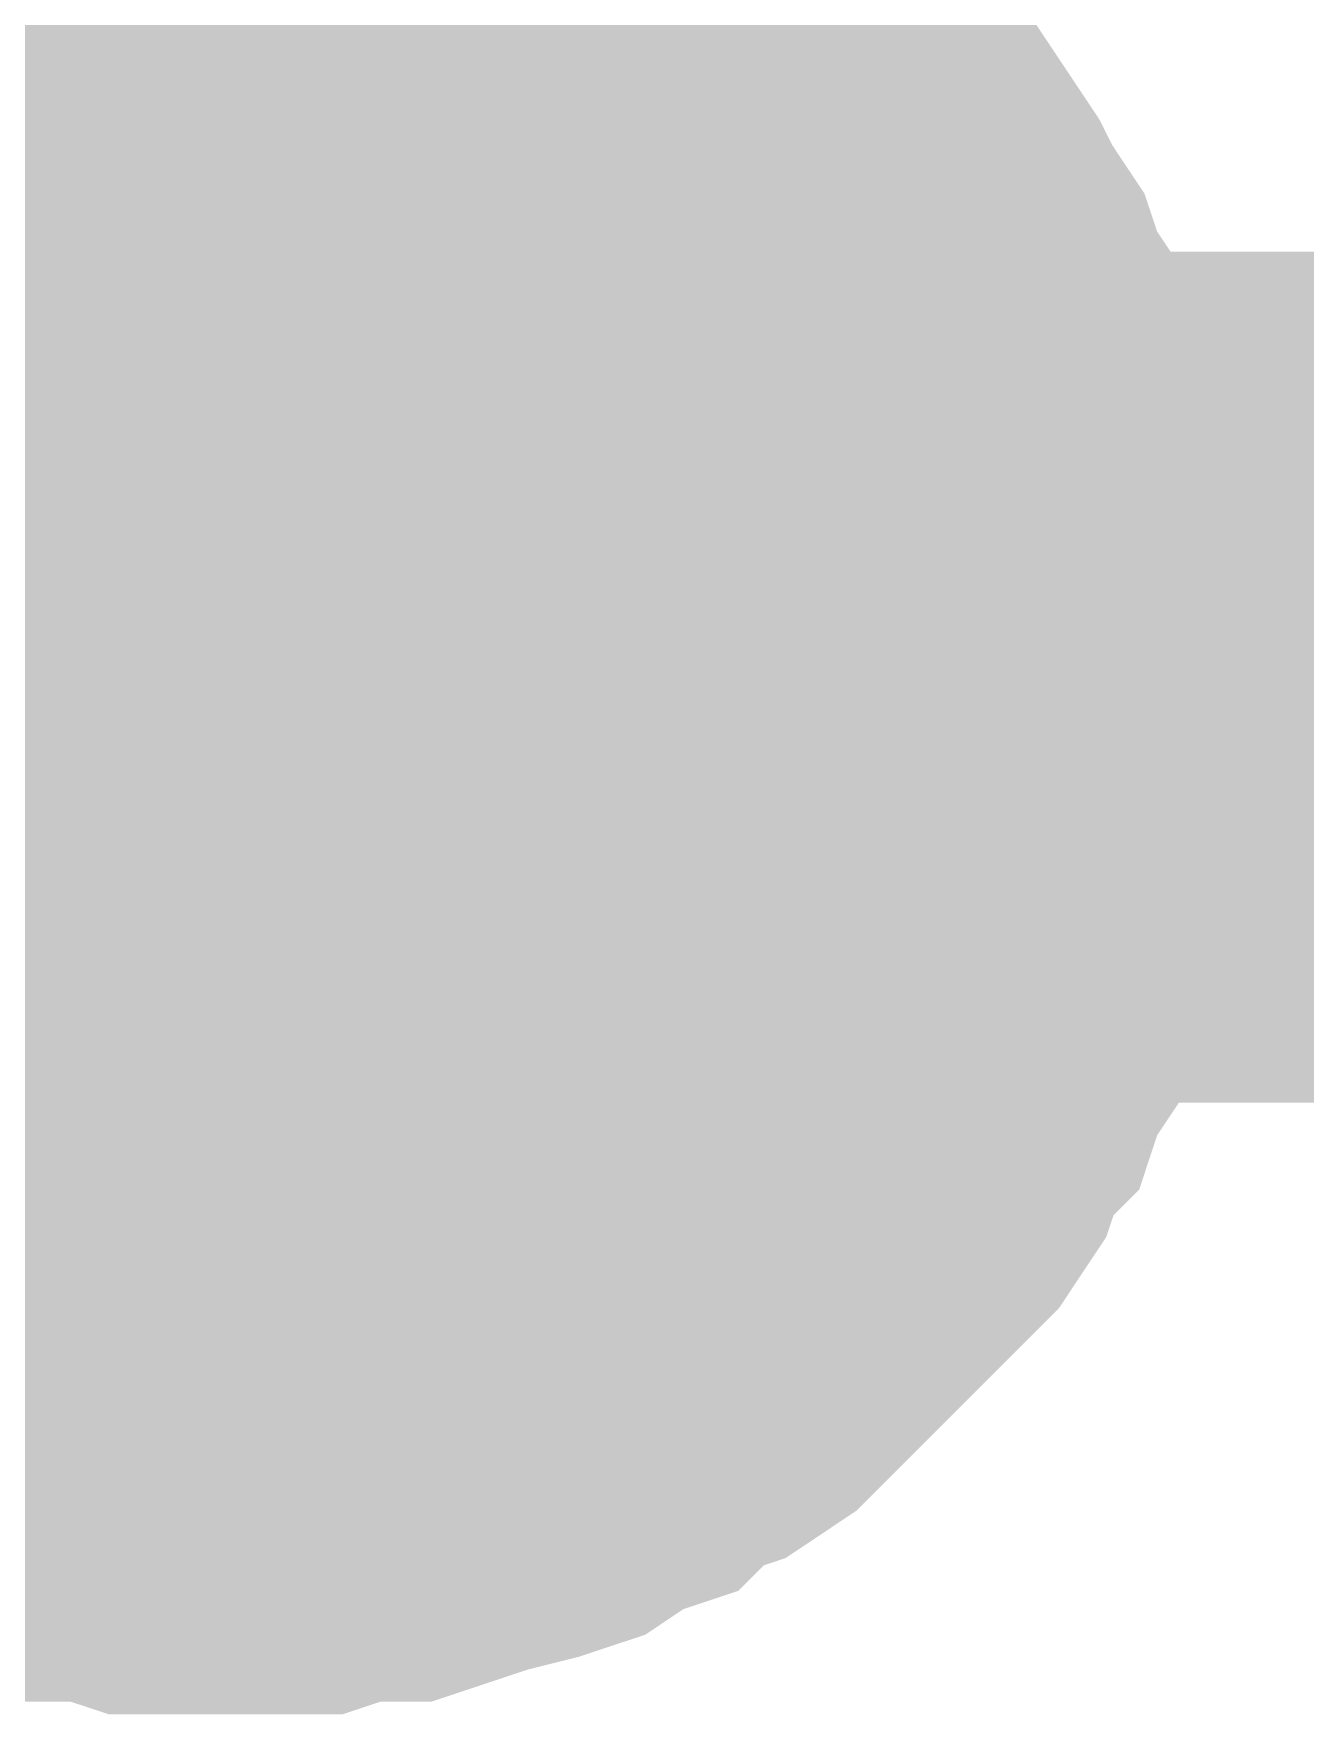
# Model space of a CAD drawing. Header units: inches. Extents: x 0 to 841, y 0 to 594.
# Drawn here: x 309.838 to 310.959, y 246.587 to 248.067 of the extents above; entities that cross this region are included whole.
import ezdxf

# ---------------------------------------------------------------- set-up
doc = ezdxf.new("R2010")
doc.units = ezdxf.units.IN
doc.layers.add('Sheet', color=255, linetype='Continuous')

msp = doc.modelspace()

# ---------------------------------------------------------------- linework, layer by layer
at = {"layer": 'Sheet'}
for points in [[(350.0049, 289.9927, 0.7493, 0.7493, 0), (322.5166, 289.9927, 0.7493, 0.7493, 0), (322.5166, 247.5, 0.7493, 0.7493, 0), (310.0076, 247.5, 0.7493, 0.7493, 0), (305.0107, 247.5, 0.7493, 0.7493, 0)], [(310.0076, 252.4972, 0.7493, 0.7493, 0), (310.0076, 247.5, 0.7493, 0.7493, 0)], [(309.6819, 248.1738, 0.2997, 0.2997, 0), (309.7156, 248.1962, 0.2997, 0.2997, 0), (309.7493, 248.2075, 0.2997, 0.2997, 0), (309.783, 248.2187, 0.2997, 0.2997, 0)], [(309.6819, 248.1738, 0.2997, 0.2997, 0), (309.7156, 248.1962, 0.2997, 0.2997, 0), (309.7493, 248.2075, 0.2997, 0.2997, 0), (309.783, 248.2187, 0.2997, 0.2997, 0)], [(310.2322, 248.2187, 0.2997, 0.2997, 0), (310.2771, 248.2075, 0.2997, 0.2997, 0), (310.3108, 248.1962, 0.2997, 0.2997, 0), (310.3445, 248.1738, 0.2997, 0.2997, 0), (310.3781, 248.1625, 0.2997, 0.2997, 0), (310.4006, 248.1401, 0.2997, 0.2997, 0), (310.4343, 248.1289, 0.2997, 0.2997, 0), (310.468, 248.1064, 0.2997, 0.2997, 0), (310.4904, 248.0839, 0.2997, 0.2997, 0), (310.5241, 248.0615, 0.2997, 0.2997, 0), (310.5466, 248.0278, 0.2997, 0.2997, 0), (310.569, 248.0053, 0.2997, 0.2997, 0), (310.6027, 247.9829, 0.2997, 0.2997, 0), (310.6252, 247.9492, 0.2997, 0.2997, 0), (310.6476, 247.9155, 0.2997, 0.2997, 0), (310.6589, 247.893, 0.2997, 0.2997, 0), (310.6813, 247.8593, 0.2997, 0.2997, 0), (310.6925, 247.8257, 0.2997, 0.2997, 0), (310.715, 247.792, 0.2997, 0.2997, 0), (310.7262, 247.7583, 0.2997, 0.2997, 0), (310.7375, 247.7246, 0.2997, 0.2997, 0), (310.7487, 247.6909, 0.2997, 0.2997, 0), (310.7599, 247.6572, 0.2997, 0.2997, 0), (310.7599, 247.6123, 0.2997, 0.2997, 0), (310.7711, 247.5786, 0.2997, 0.2997, 0), (310.7711, 247.5337, 0.2997, 0.2997, 0), (310.7711, 247.5, 0.2997, 0.2997, 0)], [(310.2322, 248.2187, 0.2997, 0.2997, 0), (310.2771, 248.2075, 0.2997, 0.2997, 0), (310.3108, 248.1962, 0.2997, 0.2997, 0), (310.3445, 248.1738, 0.2997, 0.2997, 0), (310.3781, 248.1625, 0.2997, 0.2997, 0), (310.4006, 248.1401, 0.2997, 0.2997, 0), (310.4343, 248.1289, 0.2997, 0.2997, 0), (310.468, 248.1064, 0.2997, 0.2997, 0), (310.4904, 248.0839, 0.2997, 0.2997, 0), (310.5241, 248.0615, 0.2997, 0.2997, 0), (310.5466, 248.0278, 0.2997, 0.2997, 0), (310.569, 248.0053, 0.2997, 0.2997, 0), (310.6027, 247.9829, 0.2997, 0.2997, 0), (310.6252, 247.9492, 0.2997, 0.2997, 0), (310.6476, 247.9155, 0.2997, 0.2997, 0), (310.6589, 247.893, 0.2997, 0.2997, 0), (310.6813, 247.8593, 0.2997, 0.2997, 0), (310.6925, 247.8257, 0.2997, 0.2997, 0), (310.715, 247.792, 0.2997, 0.2997, 0), (310.7262, 247.7583, 0.2997, 0.2997, 0), (310.7375, 247.7246, 0.2997, 0.2997, 0), (310.7487, 247.6909, 0.2997, 0.2997, 0), (310.7599, 247.6572, 0.2997, 0.2997, 0), (310.7599, 247.6123, 0.2997, 0.2997, 0), (310.7711, 247.5786, 0.2997, 0.2997, 0), (310.7711, 247.5337, 0.2997, 0.2997, 0), (310.7711, 247.5, 0.2997, 0.2997, 0)], [(310.4343, 248.1289, 0.0991, 0.0991, 0), (310.468, 248.1064, 0.0991, 0.0991, 0), (310.4904, 248.0839, 0.0991, 0.0991, 0), (310.5241, 248.0615, 0.0991, 0.0991, 0), (310.5466, 248.0278, 0.0991, 0.0991, 0), (310.569, 248.0053, 0.0991, 0.0991, 0), (310.6027, 247.9829, 0.0991, 0.0991, 0), (310.6252, 247.9492, 0.0991, 0.0991, 0), (310.6476, 247.9155, 0.0991, 0.0991, 0), (310.6589, 247.893, 0.0991, 0.0991, 0), (310.6813, 247.8593, 0.0991, 0.0991, 0), (310.6925, 247.8257, 0.0991, 0.0991, 0), (310.715, 247.792, 0.0991, 0.0991, 0), (310.7262, 247.7583, 0.0991, 0.0991, 0), (310.7375, 247.7246, 0.0991, 0.0991, 0), (310.7487, 247.6909, 0.0991, 0.0991, 0), (310.7599, 247.6572, 0.0991, 0.0991, 0), (310.7599, 247.6123, 0.0991, 0.0991, 0), (310.7711, 247.5786, 0.0991, 0.0991, 0), (310.7711, 247.5337, 0.0991, 0.0991, 0), (310.7711, 247.5, 0.0991, 0.0991, 0)], [(310.4343, 248.1289, 0.0991, 0.0991, 0), (310.468, 248.1064, 0.0991, 0.0991, 0), (310.4904, 248.0839, 0.0991, 0.0991, 0), (310.5241, 248.0615, 0.0991, 0.0991, 0), (310.5466, 248.0278, 0.0991, 0.0991, 0), (310.569, 248.0053, 0.0991, 0.0991, 0), (310.6027, 247.9829, 0.0991, 0.0991, 0), (310.6252, 247.9492, 0.0991, 0.0991, 0), (310.6476, 247.9155, 0.0991, 0.0991, 0), (310.6589, 247.893, 0.0991, 0.0991, 0), (310.6813, 247.8593, 0.0991, 0.0991, 0), (310.6925, 247.8257, 0.0991, 0.0991, 0), (310.715, 247.792, 0.0991, 0.0991, 0), (310.7262, 247.7583, 0.0991, 0.0991, 0), (310.7375, 247.7246, 0.0991, 0.0991, 0), (310.7487, 247.6909, 0.0991, 0.0991, 0), (310.7599, 247.6572, 0.0991, 0.0991, 0), (310.7599, 247.6123, 0.0991, 0.0991, 0), (310.7711, 247.5786, 0.0991, 0.0991, 0), (310.7711, 247.5337, 0.0991, 0.0991, 0), (310.7711, 247.5, 0.0991, 0.0991, 0)], [(309.6819, 247.893, 0.2997, 0.2997, 0), (309.7044, 247.9043, 0.2997, 0.2997, 0), (309.7269, 247.9155, 0.2997, 0.2997, 0), (309.7493, 247.938, 0.2997, 0.2997, 0), (309.7605, 247.9492, 0.2997, 0.2997, 0), (309.783, 247.9604, 0.2997, 0.2997, 0), (309.8055, 247.9604, 0.2997, 0.2997, 0), (309.8279, 247.9716, 0.2997, 0.2997, 0), (309.8616, 247.9829, 0.2997, 0.2997, 0), (309.8841, 247.9941, 0.2997, 0.2997, 0), (309.9065, 247.9941, 0.2997, 0.2997, 0), (309.929, 247.9941, 0.2997, 0.2997, 0), (309.9514, 248.0053, 0.2997, 0.2997, 0), (309.9851, 248.0053, 0.2997, 0.2997, 0), (310.0076, 248.0053, 0.2997, 0.2997, 0)], [(309.6819, 247.893, 0.2997, 0.2997, 0), (309.7044, 247.9043, 0.2997, 0.2997, 0), (309.7269, 247.9155, 0.2997, 0.2997, 0), (309.7493, 247.938, 0.2997, 0.2997, 0), (309.7605, 247.9492, 0.2997, 0.2997, 0), (309.783, 247.9604, 0.2997, 0.2997, 0), (309.8055, 247.9604, 0.2997, 0.2997, 0), (309.8279, 247.9716, 0.2997, 0.2997, 0), (309.8616, 247.9829, 0.2997, 0.2997, 0), (309.8841, 247.9941, 0.2997, 0.2997, 0), (309.9065, 247.9941, 0.2997, 0.2997, 0), (309.929, 247.9941, 0.2997, 0.2997, 0), (309.9514, 248.0053, 0.2997, 0.2997, 0), (309.9851, 248.0053, 0.2997, 0.2997, 0), (310.0076, 248.0053, 0.2997, 0.2997, 0)], [(310.0076, 248.0053, 0.2997, 0.2997, 0), (310.0076, 248.0053, 0.2997, 0.2997, 0)], [(310.0076, 248.0053, 0.2997, 0.2997, 0), (310.03, 248.0053, 0.2997, 0.2997, 0), (310.0637, 248.0053, 0.2997, 0.2997, 0), (310.0862, 247.9941, 0.2997, 0.2997, 0), (310.1086, 247.9941, 0.2997, 0.2997, 0), (310.1311, 247.9941, 0.2997, 0.2997, 0), (310.1648, 247.9829, 0.2997, 0.2997, 0), (310.1872, 247.9716, 0.2997, 0.2997, 0), (310.2097, 247.9604, 0.2997, 0.2997, 0), (310.2322, 247.9604, 0.2997, 0.2997, 0), (310.2546, 247.9492, 0.2997, 0.2997, 0), (310.2771, 247.938, 0.2997, 0.2997, 0), (310.2995, 247.9155, 0.2997, 0.2997, 0), (310.3108, 247.9043, 0.2997, 0.2997, 0), (310.3332, 247.893, 0.2997, 0.2997, 0), (310.3557, 247.8706, 0.2997, 0.2997, 0), (310.3669, 247.8593, 0.2997, 0.2997, 0), (310.3894, 247.8369, 0.2997, 0.2997, 0), (310.4006, 247.8257, 0.2997, 0.2997, 0), (310.4231, 247.8032, 0.2997, 0.2997, 0), (310.4343, 247.7807, 0.2997, 0.2997, 0), (310.4455, 247.7583, 0.2997, 0.2997, 0), (310.4567, 247.7471, 0.2997, 0.2997, 0), (310.468, 247.7246, 0.2997, 0.2997, 0), (310.4792, 247.7021, 0.2997, 0.2997, 0), (310.4904, 247.6797, 0.2997, 0.2997, 0), (310.5017, 247.646, 0.2997, 0.2997, 0), (310.5129, 247.6235, 0.2997, 0.2997, 0), (310.5129, 247.6011, 0.2997, 0.2997, 0), (310.5129, 247.5786, 0.2997, 0.2997, 0), (310.5241, 247.5561, 0.2997, 0.2997, 0), (310.5241, 247.5225, 0.2997, 0.2997, 0), (310.5241, 247.5, 0.2997, 0.2997, 0)], [(310.0076, 248.0053, 0.2997, 0.2997, 0), (310.0076, 248.0053, 0.2997, 0.2997, 0)], [(310.0076, 248.0053, 0.2997, 0.2997, 0), (310.03, 248.0053, 0.2997, 0.2997, 0), (310.0637, 248.0053, 0.2997, 0.2997, 0), (310.0862, 247.9941, 0.2997, 0.2997, 0), (310.1086, 247.9941, 0.2997, 0.2997, 0), (310.1311, 247.9941, 0.2997, 0.2997, 0), (310.1648, 247.9829, 0.2997, 0.2997, 0), (310.1872, 247.9716, 0.2997, 0.2997, 0), (310.2097, 247.9604, 0.2997, 0.2997, 0), (310.2322, 247.9604, 0.2997, 0.2997, 0), (310.2546, 247.9492, 0.2997, 0.2997, 0), (310.2771, 247.938, 0.2997, 0.2997, 0), (310.2995, 247.9155, 0.2997, 0.2997, 0), (310.3108, 247.9043, 0.2997, 0.2997, 0), (310.3332, 247.893, 0.2997, 0.2997, 0), (310.3557, 247.8706, 0.2997, 0.2997, 0), (310.3669, 247.8593, 0.2997, 0.2997, 0), (310.3894, 247.8369, 0.2997, 0.2997, 0), (310.4006, 247.8257, 0.2997, 0.2997, 0), (310.4231, 247.8032, 0.2997, 0.2997, 0), (310.4343, 247.7807, 0.2997, 0.2997, 0), (310.4455, 247.7583, 0.2997, 0.2997, 0), (310.4567, 247.7471, 0.2997, 0.2997, 0), (310.468, 247.7246, 0.2997, 0.2997, 0), (310.4792, 247.7021, 0.2997, 0.2997, 0), (310.4904, 247.6797, 0.2997, 0.2997, 0), (310.5017, 247.646, 0.2997, 0.2997, 0), (310.5129, 247.6235, 0.2997, 0.2997, 0), (310.5129, 247.6011, 0.2997, 0.2997, 0), (310.5129, 247.5786, 0.2997, 0.2997, 0), (310.5241, 247.5561, 0.2997, 0.2997, 0), (310.5241, 247.5225, 0.2997, 0.2997, 0), (310.5241, 247.5, 0.2997, 0.2997, 0)], [(309.783, 247.9604, 0.0991, 0.0991, 0), (309.8055, 247.9604, 0.0991, 0.0991, 0), (309.8279, 247.9716, 0.0991, 0.0991, 0), (309.8616, 247.9829, 0.0991, 0.0991, 0), (309.8841, 247.9941, 0.0991, 0.0991, 0), (309.9065, 247.9941, 0.0991, 0.0991, 0), (309.929, 247.9941, 0.0991, 0.0991, 0), (309.9514, 248.0053, 0.0991, 0.0991, 0), (309.9851, 248.0053, 0.0991, 0.0991, 0), (310.0076, 248.0053, 0.0991, 0.0991, 0)], [(309.783, 247.9604, 0.0991, 0.0991, 0), (309.8055, 247.9604, 0.0991, 0.0991, 0), (309.8279, 247.9716, 0.0991, 0.0991, 0), (309.8616, 247.9829, 0.0991, 0.0991, 0), (309.8841, 247.9941, 0.0991, 0.0991, 0), (309.9065, 247.9941, 0.0991, 0.0991, 0), (309.929, 247.9941, 0.0991, 0.0991, 0), (309.9514, 248.0053, 0.0991, 0.0991, 0), (309.9851, 248.0053, 0.0991, 0.0991, 0), (310.0076, 248.0053, 0.0991, 0.0991, 0)], [(310.0076, 248.0053, 0.0991, 0.0991, 0), (310.0076, 248.0053, 0.0991, 0.0991, 0)], [(310.0076, 248.0053, 0.0991, 0.0991, 0), (310.03, 248.0053, 0.0991, 0.0991, 0), (310.0637, 248.0053, 0.0991, 0.0991, 0), (310.0862, 247.9941, 0.0991, 0.0991, 0), (310.1086, 247.9941, 0.0991, 0.0991, 0), (310.1311, 247.9941, 0.0991, 0.0991, 0), (310.1648, 247.9829, 0.0991, 0.0991, 0), (310.1872, 247.9716, 0.0991, 0.0991, 0), (310.2097, 247.9604, 0.0991, 0.0991, 0), (310.2322, 247.9604, 0.0991, 0.0991, 0), (310.2546, 247.9492, 0.0991, 0.0991, 0), (310.2771, 247.938, 0.0991, 0.0991, 0), (310.2995, 247.9155, 0.0991, 0.0991, 0), (310.3108, 247.9043, 0.0991, 0.0991, 0), (310.3332, 247.893, 0.0991, 0.0991, 0), (310.3557, 247.8706, 0.0991, 0.0991, 0), (310.3669, 247.8593, 0.0991, 0.0991, 0), (310.3894, 247.8369, 0.0991, 0.0991, 0), (310.4006, 247.8257, 0.0991, 0.0991, 0), (310.4231, 247.8032, 0.0991, 0.0991, 0), (310.4343, 247.7807, 0.0991, 0.0991, 0), (310.4455, 247.7583, 0.0991, 0.0991, 0), (310.4567, 247.7471, 0.0991, 0.0991, 0), (310.468, 247.7246, 0.0991, 0.0991, 0), (310.4792, 247.7021, 0.0991, 0.0991, 0), (310.4904, 247.6797, 0.0991, 0.0991, 0), (310.5017, 247.646, 0.0991, 0.0991, 0), (310.5129, 247.6235, 0.0991, 0.0991, 0), (310.5129, 247.6011, 0.0991, 0.0991, 0), (310.5129, 247.5786, 0.0991, 0.0991, 0), (310.5241, 247.5561, 0.0991, 0.0991, 0), (310.5241, 247.5225, 0.0991, 0.0991, 0), (310.5241, 247.5, 0.0991, 0.0991, 0)], [(310.0076, 248.0053, 0.0991, 0.0991, 0), (310.0076, 248.0053, 0.0991, 0.0991, 0)], [(310.0076, 248.0053, 0.0991, 0.0991, 0), (310.03, 248.0053, 0.0991, 0.0991, 0), (310.0637, 248.0053, 0.0991, 0.0991, 0), (310.0862, 247.9941, 0.0991, 0.0991, 0), (310.1086, 247.9941, 0.0991, 0.0991, 0), (310.1311, 247.9941, 0.0991, 0.0991, 0), (310.1648, 247.9829, 0.0991, 0.0991, 0), (310.1872, 247.9716, 0.0991, 0.0991, 0), (310.2097, 247.9604, 0.0991, 0.0991, 0), (310.2322, 247.9604, 0.0991, 0.0991, 0), (310.2546, 247.9492, 0.0991, 0.0991, 0), (310.2771, 247.938, 0.0991, 0.0991, 0), (310.2995, 247.9155, 0.0991, 0.0991, 0), (310.3108, 247.9043, 0.0991, 0.0991, 0), (310.3332, 247.893, 0.0991, 0.0991, 0), (310.3557, 247.8706, 0.0991, 0.0991, 0), (310.3669, 247.8593, 0.0991, 0.0991, 0), (310.3894, 247.8369, 0.0991, 0.0991, 0), (310.4006, 247.8257, 0.0991, 0.0991, 0), (310.4231, 247.8032, 0.0991, 0.0991, 0), (310.4343, 247.7807, 0.0991, 0.0991, 0), (310.4455, 247.7583, 0.0991, 0.0991, 0), (310.4567, 247.7471, 0.0991, 0.0991, 0), (310.468, 247.7246, 0.0991, 0.0991, 0), (310.4792, 247.7021, 0.0991, 0.0991, 0), (310.4904, 247.6797, 0.0991, 0.0991, 0), (310.5017, 247.646, 0.0991, 0.0991, 0), (310.5129, 247.6235, 0.0991, 0.0991, 0), (310.5129, 247.6011, 0.0991, 0.0991, 0), (310.5129, 247.5786, 0.0991, 0.0991, 0), (310.5241, 247.5561, 0.0991, 0.0991, 0), (310.5241, 247.5225, 0.0991, 0.0991, 0), (310.5241, 247.5, 0.0991, 0.0991, 0)], [(310.7711, 247.5, 0.2997, 0.2997, 0), (310.7711, 247.4551, 0.2997, 0.2997, 0), (310.7711, 247.4214, 0.2997, 0.2997, 0), (310.7599, 247.3877, 0.2997, 0.2997, 0), (310.7599, 247.3428, 0.2997, 0.2997, 0), (310.7487, 247.3091, 0.2997, 0.2997, 0), (310.7375, 247.2754, 0.2997, 0.2997, 0), (310.7262, 247.2305, 0.2997, 0.2997, 0), (310.715, 247.1968, 0.2997, 0.2997, 0), (310.6925, 247.1631, 0.2997, 0.2997, 0), (310.6813, 247.1294, 0.2997, 0.2997, 0), (310.6589, 247.107, 0.2997, 0.2997, 0), (310.6476, 247.0733, 0.2997, 0.2997, 0), (310.6252, 247.0396, 0.2997, 0.2997, 0), (310.6027, 247.0171, 0.2997, 0.2997, 0), (310.569, 246.9834, 0.2997, 0.2997, 0), (310.5466, 246.961, 0.2997, 0.2997, 0), (310.5241, 246.9385, 0.2997, 0.2997, 0), (310.4904, 246.9048, 0.2997, 0.2997, 0), (310.468, 246.8824, 0.2997, 0.2997, 0), (310.4343, 246.8599, 0.2997, 0.2997, 0), (310.4006, 246.8487, 0.2997, 0.2997, 0), (310.3781, 246.8262, 0.2997, 0.2997, 0), (310.3445, 246.815, 0.2997, 0.2997, 0), (310.3108, 246.7925, 0.2997, 0.2997, 0), (310.2771, 246.7813, 0.2997, 0.2997, 0), (310.2322, 246.7701, 0.2997, 0.2997, 0), (310.1985, 246.7588, 0.2997, 0.2997, 0), (310.1648, 246.7476, 0.2997, 0.2997, 0), (310.1199, 246.7476, 0.2997, 0.2997, 0), (310.0862, 246.7364, 0.2997, 0.2997, 0), (310.0525, 246.7364, 0.2997, 0.2997, 0), (310.0076, 246.7364, 0.2997, 0.2997, 0)], [(310.7711, 247.5, 0.2997, 0.2997, 0), (310.7711, 247.4551, 0.2997, 0.2997, 0), (310.7711, 247.4214, 0.2997, 0.2997, 0), (310.7599, 247.3877, 0.2997, 0.2997, 0), (310.7599, 247.3428, 0.2997, 0.2997, 0), (310.7487, 247.3091, 0.2997, 0.2997, 0), (310.7375, 247.2754, 0.2997, 0.2997, 0), (310.7262, 247.2305, 0.2997, 0.2997, 0), (310.715, 247.1968, 0.2997, 0.2997, 0), (310.6925, 247.1631, 0.2997, 0.2997, 0), (310.6813, 247.1294, 0.2997, 0.2997, 0), (310.6589, 247.107, 0.2997, 0.2997, 0), (310.6476, 247.0733, 0.2997, 0.2997, 0), (310.6252, 247.0396, 0.2997, 0.2997, 0), (310.6027, 247.0171, 0.2997, 0.2997, 0), (310.569, 246.9834, 0.2997, 0.2997, 0), (310.5466, 246.961, 0.2997, 0.2997, 0), (310.5241, 246.9385, 0.2997, 0.2997, 0), (310.4904, 246.9048, 0.2997, 0.2997, 0), (310.468, 246.8824, 0.2997, 0.2997, 0), (310.4343, 246.8599, 0.2997, 0.2997, 0), (310.4006, 246.8487, 0.2997, 0.2997, 0), (310.3781, 246.8262, 0.2997, 0.2997, 0), (310.3445, 246.815, 0.2997, 0.2997, 0), (310.3108, 246.7925, 0.2997, 0.2997, 0), (310.2771, 246.7813, 0.2997, 0.2997, 0), (310.2322, 246.7701, 0.2997, 0.2997, 0), (310.1985, 246.7588, 0.2997, 0.2997, 0), (310.1648, 246.7476, 0.2997, 0.2997, 0), (310.1199, 246.7476, 0.2997, 0.2997, 0), (310.0862, 246.7364, 0.2997, 0.2997, 0), (310.0525, 246.7364, 0.2997, 0.2997, 0), (310.0076, 246.7364, 0.2997, 0.2997, 0)], [(310.5241, 247.5, 0.2997, 0.2997, 0), (310.5241, 247.4775, 0.2997, 0.2997, 0), (310.5241, 247.4439, 0.2997, 0.2997, 0), (310.5129, 247.4214, 0.2997, 0.2997, 0), (310.5129, 247.3989, 0.2997, 0.2997, 0), (310.5129, 247.3765, 0.2997, 0.2997, 0), (310.5017, 247.3428, 0.2997, 0.2997, 0), (310.4904, 247.3203, 0.2997, 0.2997, 0), (310.4792, 247.2979, 0.2997, 0.2997, 0), (310.468, 247.2754, 0.2997, 0.2997, 0), (310.4567, 247.2529, 0.2997, 0.2997, 0), (310.4455, 247.2305, 0.2997, 0.2997, 0), (310.4343, 247.208, 0.2997, 0.2997, 0), (310.4231, 247.1968, 0.2997, 0.2997, 0), (310.4006, 247.1743, 0.2997, 0.2997, 0), (310.3894, 247.1519, 0.2997, 0.2997, 0), (310.3669, 247.1407, 0.2997, 0.2997, 0), (310.3557, 247.1182, 0.2997, 0.2997, 0), (310.3332, 247.107, 0.2997, 0.2997, 0), (310.3108, 247.0845, 0.2997, 0.2997, 0), (310.2995, 247.0733, 0.2997, 0.2997, 0), (310.2771, 247.062, 0.2997, 0.2997, 0), (310.2546, 247.0508, 0.2997, 0.2997, 0), (310.2322, 247.0396, 0.2997, 0.2997, 0), (310.2097, 247.0284, 0.2997, 0.2997, 0), (310.1872, 247.0171, 0.2997, 0.2997, 0), (310.1648, 247.0059, 0.2997, 0.2997, 0), (310.1311, 246.9947, 0.2997, 0.2997, 0), (310.1086, 246.9947, 0.2997, 0.2997, 0), (310.0862, 246.9947, 0.2997, 0.2997, 0), (310.0637, 246.9834, 0.2997, 0.2997, 0), (310.03, 246.9834, 0.2997, 0.2997, 0), (310.0076, 246.9834, 0.2997, 0.2997, 0)], [(310.5241, 247.5, 0.2997, 0.2997, 0), (310.5241, 247.4775, 0.2997, 0.2997, 0), (310.5241, 247.4439, 0.2997, 0.2997, 0), (310.5129, 247.4214, 0.2997, 0.2997, 0), (310.5129, 247.3989, 0.2997, 0.2997, 0), (310.5129, 247.3765, 0.2997, 0.2997, 0), (310.5017, 247.3428, 0.2997, 0.2997, 0), (310.4904, 247.3203, 0.2997, 0.2997, 0), (310.4792, 247.2979, 0.2997, 0.2997, 0), (310.468, 247.2754, 0.2997, 0.2997, 0), (310.4567, 247.2529, 0.2997, 0.2997, 0), (310.4455, 247.2305, 0.2997, 0.2997, 0), (310.4343, 247.208, 0.2997, 0.2997, 0), (310.4231, 247.1968, 0.2997, 0.2997, 0), (310.4006, 247.1743, 0.2997, 0.2997, 0), (310.3894, 247.1519, 0.2997, 0.2997, 0), (310.3669, 247.1407, 0.2997, 0.2997, 0), (310.3557, 247.1182, 0.2997, 0.2997, 0), (310.3332, 247.107, 0.2997, 0.2997, 0), (310.3108, 247.0845, 0.2997, 0.2997, 0), (310.2995, 247.0733, 0.2997, 0.2997, 0), (310.2771, 247.062, 0.2997, 0.2997, 0), (310.2546, 247.0508, 0.2997, 0.2997, 0), (310.2322, 247.0396, 0.2997, 0.2997, 0), (310.2097, 247.0284, 0.2997, 0.2997, 0), (310.1872, 247.0171, 0.2997, 0.2997, 0), (310.1648, 247.0059, 0.2997, 0.2997, 0), (310.1311, 246.9947, 0.2997, 0.2997, 0), (310.1086, 246.9947, 0.2997, 0.2997, 0), (310.0862, 246.9947, 0.2997, 0.2997, 0), (310.0637, 246.9834, 0.2997, 0.2997, 0), (310.03, 246.9834, 0.2997, 0.2997, 0), (310.0076, 246.9834, 0.2997, 0.2997, 0)], [(310.5241, 247.5, 0.2997, 0.2997, 0), (310.5241, 247.5, 0.2997, 0.2997, 0), (310.5241, 247.5, 0.2997, 0.2997, 0), (310.5241, 247.5, 0.2997, 0.2997, 0), (310.5241, 247.5, 0.2997, 0.2997, 0), (310.5241, 247.5, 0.2997, 0.2997, 0), (310.5241, 247.5, 0.2997, 0.2997, 0), (310.5241, 247.5, 0.2997, 0.2997, 0), (310.5241, 247.5, 0.2997, 0.2997, 0), (310.5241, 247.5, 0.2997, 0.2997, 0), (310.5241, 247.5, 0.2997, 0.2997, 0), (310.5241, 247.5, 0.2997, 0.2997, 0), (310.5241, 247.5, 0.2997, 0.2997, 0), (310.5241, 247.5, 0.2997, 0.2997, 0), (310.5241, 247.5, 0.2997, 0.2997, 0), (310.5241, 247.5, 0.2997, 0.2997, 0), (310.5241, 247.5, 0.2997, 0.2997, 0), (310.5241, 247.5, 0.2997, 0.2997, 0), (310.5241, 247.5, 0.2997, 0.2997, 0), (310.5241, 247.5, 0.2997, 0.2997, 0), (310.5241, 247.5, 0.2997, 0.2997, 0), (310.5241, 247.5, 0.2997, 0.2997, 0), (310.5241, 247.5, 0.2997, 0.2997, 0), (310.5241, 247.5, 0.2997, 0.2997, 0), (310.5241, 247.5, 0.2997, 0.2997, 0), (310.5241, 247.5, 0.2997, 0.2997, 0), (310.5241, 247.5, 0.2997, 0.2997, 0), (310.5241, 247.5, 0.2997, 0.2997, 0), (310.5241, 247.5, 0.2997, 0.2997, 0), (310.5241, 247.5, 0.2997, 0.2997, 0), (310.5241, 247.5, 0.2997, 0.2997, 0), (310.5241, 247.5, 0.2997, 0.2997, 0), (310.5241, 247.5, 0.2997, 0.2997, 0)], [(310.5241, 247.5, 0.2997, 0.2997, 0), (310.5241, 247.5, 0.2997, 0.2997, 0)], [(310.5241, 247.5, 0.2997, 0.2997, 0), (310.5241, 247.5, 0.2997, 0.2997, 0), (310.5241, 247.5, 0.2997, 0.2997, 0), (310.5241, 247.5, 0.2997, 0.2997, 0), (310.5241, 247.5, 0.2997, 0.2997, 0), (310.5241, 247.5, 0.2997, 0.2997, 0), (310.5241, 247.5, 0.2997, 0.2997, 0), (310.5241, 247.5, 0.2997, 0.2997, 0), (310.5241, 247.5, 0.2997, 0.2997, 0), (310.5241, 247.5, 0.2997, 0.2997, 0), (310.5241, 247.5, 0.2997, 0.2997, 0), (310.5241, 247.5, 0.2997, 0.2997, 0), (310.5241, 247.5, 0.2997, 0.2997, 0), (310.5241, 247.5, 0.2997, 0.2997, 0), (310.5241, 247.5, 0.2997, 0.2997, 0), (310.5241, 247.5, 0.2997, 0.2997, 0), (310.5241, 247.5, 0.2997, 0.2997, 0), (310.5241, 247.5, 0.2997, 0.2997, 0), (310.5241, 247.5, 0.2997, 0.2997, 0), (310.5241, 247.5, 0.2997, 0.2997, 0), (310.5241, 247.5, 0.2997, 0.2997, 0), (310.5241, 247.5, 0.2997, 0.2997, 0), (310.5241, 247.5, 0.2997, 0.2997, 0), (310.5241, 247.5, 0.2997, 0.2997, 0), (310.5241, 247.5, 0.2997, 0.2997, 0), (310.5241, 247.5, 0.2997, 0.2997, 0), (310.5241, 247.5, 0.2997, 0.2997, 0), (310.5241, 247.5, 0.2997, 0.2997, 0), (310.5241, 247.5, 0.2997, 0.2997, 0), (310.5241, 247.5, 0.2997, 0.2997, 0), (310.5241, 247.5, 0.2997, 0.2997, 0), (310.5241, 247.5, 0.2997, 0.2997, 0), (310.5241, 247.5, 0.2997, 0.2997, 0)], [(310.5241, 247.5, 0.2997, 0.2997, 0), (310.5241, 247.5, 0.2997, 0.2997, 0)], [(310.7711, 247.5, 0.2997, 0.2997, 0), (310.7711, 247.5, 0.2997, 0.2997, 0), (310.7711, 247.5, 0.2997, 0.2997, 0), (310.7711, 247.5, 0.2997, 0.2997, 0), (310.7711, 247.5, 0.2997, 0.2997, 0), (310.7711, 247.5, 0.2997, 0.2997, 0), (310.7711, 247.5, 0.2997, 0.2997, 0), (310.7711, 247.5, 0.2997, 0.2997, 0), (310.7711, 247.5, 0.2997, 0.2997, 0), (310.7711, 247.5, 0.2997, 0.2997, 0), (310.7711, 247.5, 0.2997, 0.2997, 0), (310.7711, 247.5, 0.2997, 0.2997, 0), (310.7711, 247.5, 0.2997, 0.2997, 0), (310.7711, 247.5, 0.2997, 0.2997, 0), (310.7711, 247.5, 0.2997, 0.2997, 0), (310.7711, 247.5, 0.2997, 0.2997, 0), (310.7711, 247.5, 0.2997, 0.2997, 0), (310.7711, 247.5, 0.2997, 0.2997, 0), (310.7711, 247.5, 0.2997, 0.2997, 0), (310.7711, 247.5, 0.2997, 0.2997, 0), (310.7711, 247.5, 0.2997, 0.2997, 0), (310.7711, 247.5, 0.2997, 0.2997, 0), (310.7711, 247.5, 0.2997, 0.2997, 0), (310.7711, 247.5, 0.2997, 0.2997, 0), (310.7711, 247.5, 0.2997, 0.2997, 0), (310.7711, 247.5, 0.2997, 0.2997, 0), (310.7711, 247.5, 0.2997, 0.2997, 0), (310.7711, 247.5, 0.2997, 0.2997, 0), (310.7711, 247.5, 0.2997, 0.2997, 0), (310.7711, 247.5, 0.2997, 0.2997, 0), (310.7711, 247.5, 0.2997, 0.2997, 0), (310.7711, 247.5, 0.2997, 0.2997, 0), (310.7711, 247.5, 0.2997, 0.2997, 0)], [(310.7711, 247.5, 0.2997, 0.2997, 0), (310.7711, 247.5, 0.2997, 0.2997, 0)], [(310.7711, 247.5, 0.2997, 0.2997, 0), (310.7711, 247.5, 0.2997, 0.2997, 0), (310.7711, 247.5, 0.2997, 0.2997, 0), (310.7711, 247.5, 0.2997, 0.2997, 0), (310.7711, 247.5, 0.2997, 0.2997, 0), (310.7711, 247.5, 0.2997, 0.2997, 0), (310.7711, 247.5, 0.2997, 0.2997, 0), (310.7711, 247.5, 0.2997, 0.2997, 0), (310.7711, 247.5, 0.2997, 0.2997, 0), (310.7711, 247.5, 0.2997, 0.2997, 0), (310.7711, 247.5, 0.2997, 0.2997, 0), (310.7711, 247.5, 0.2997, 0.2997, 0), (310.7711, 247.5, 0.2997, 0.2997, 0), (310.7711, 247.5, 0.2997, 0.2997, 0), (310.7711, 247.5, 0.2997, 0.2997, 0), (310.7711, 247.5, 0.2997, 0.2997, 0), (310.7711, 247.5, 0.2997, 0.2997, 0), (310.7711, 247.5, 0.2997, 0.2997, 0), (310.7711, 247.5, 0.2997, 0.2997, 0), (310.7711, 247.5, 0.2997, 0.2997, 0), (310.7711, 247.5, 0.2997, 0.2997, 0), (310.7711, 247.5, 0.2997, 0.2997, 0), (310.7711, 247.5, 0.2997, 0.2997, 0), (310.7711, 247.5, 0.2997, 0.2997, 0), (310.7711, 247.5, 0.2997, 0.2997, 0), (310.7711, 247.5, 0.2997, 0.2997, 0), (310.7711, 247.5, 0.2997, 0.2997, 0), (310.7711, 247.5, 0.2997, 0.2997, 0), (310.7711, 247.5, 0.2997, 0.2997, 0), (310.7711, 247.5, 0.2997, 0.2997, 0), (310.7711, 247.5, 0.2997, 0.2997, 0), (310.7711, 247.5, 0.2997, 0.2997, 0), (310.7711, 247.5, 0.2997, 0.2997, 0)], [(310.7711, 247.5, 0.2997, 0.2997, 0), (310.7711, 247.5, 0.2997, 0.2997, 0)], [(310.7711, 247.5, 0.0991, 0.0991, 0), (310.7711, 247.4551, 0.0991, 0.0991, 0), (310.7711, 247.4214, 0.0991, 0.0991, 0), (310.7599, 247.3877, 0.0991, 0.0991, 0), (310.7599, 247.3428, 0.0991, 0.0991, 0), (310.7487, 247.3091, 0.0991, 0.0991, 0), (310.7375, 247.2754, 0.0991, 0.0991, 0), (310.7262, 247.2305, 0.0991, 0.0991, 0), (310.715, 247.1968, 0.0991, 0.0991, 0), (310.6925, 247.1631, 0.0991, 0.0991, 0), (310.6813, 247.1294, 0.0991, 0.0991, 0), (310.6589, 247.107, 0.0991, 0.0991, 0), (310.6476, 247.0733, 0.0991, 0.0991, 0), (310.6252, 247.0396, 0.0991, 0.0991, 0), (310.6027, 247.0171, 0.0991, 0.0991, 0), (310.569, 246.9834, 0.0991, 0.0991, 0), (310.5466, 246.961, 0.0991, 0.0991, 0), (310.5241, 246.9385, 0.0991, 0.0991, 0), (310.4904, 246.9048, 0.0991, 0.0991, 0), (310.468, 246.8824, 0.0991, 0.0991, 0), (310.4343, 246.8599, 0.0991, 0.0991, 0), (310.4006, 246.8487, 0.0991, 0.0991, 0), (310.3781, 246.8262, 0.0991, 0.0991, 0), (310.3445, 246.815, 0.0991, 0.0991, 0), (310.3108, 246.7925, 0.0991, 0.0991, 0), (310.2771, 246.7813, 0.0991, 0.0991, 0), (310.2322, 246.7701, 0.0991, 0.0991, 0), (310.1985, 246.7588, 0.0991, 0.0991, 0), (310.1648, 246.7476, 0.0991, 0.0991, 0), (310.1199, 246.7476, 0.0991, 0.0991, 0), (310.0862, 246.7364, 0.0991, 0.0991, 0), (310.0525, 246.7364, 0.0991, 0.0991, 0), (310.0076, 246.7364, 0.0991, 0.0991, 0)], [(310.7711, 247.5, 0.0991, 0.0991, 0), (310.7711, 247.4551, 0.0991, 0.0991, 0), (310.7711, 247.4214, 0.0991, 0.0991, 0), (310.7599, 247.3877, 0.0991, 0.0991, 0), (310.7599, 247.3428, 0.0991, 0.0991, 0), (310.7487, 247.3091, 0.0991, 0.0991, 0), (310.7375, 247.2754, 0.0991, 0.0991, 0), (310.7262, 247.2305, 0.0991, 0.0991, 0), (310.715, 247.1968, 0.0991, 0.0991, 0), (310.6925, 247.1631, 0.0991, 0.0991, 0), (310.6813, 247.1294, 0.0991, 0.0991, 0), (310.6589, 247.107, 0.0991, 0.0991, 0), (310.6476, 247.0733, 0.0991, 0.0991, 0), (310.6252, 247.0396, 0.0991, 0.0991, 0), (310.6027, 247.0171, 0.0991, 0.0991, 0), (310.569, 246.9834, 0.0991, 0.0991, 0), (310.5466, 246.961, 0.0991, 0.0991, 0), (310.5241, 246.9385, 0.0991, 0.0991, 0), (310.4904, 246.9048, 0.0991, 0.0991, 0), (310.468, 246.8824, 0.0991, 0.0991, 0), (310.4343, 246.8599, 0.0991, 0.0991, 0), (310.4006, 246.8487, 0.0991, 0.0991, 0), (310.3781, 246.8262, 0.0991, 0.0991, 0), (310.3445, 246.815, 0.0991, 0.0991, 0), (310.3108, 246.7925, 0.0991, 0.0991, 0), (310.2771, 246.7813, 0.0991, 0.0991, 0), (310.2322, 246.7701, 0.0991, 0.0991, 0), (310.1985, 246.7588, 0.0991, 0.0991, 0), (310.1648, 246.7476, 0.0991, 0.0991, 0), (310.1199, 246.7476, 0.0991, 0.0991, 0), (310.0862, 246.7364, 0.0991, 0.0991, 0), (310.0525, 246.7364, 0.0991, 0.0991, 0), (310.0076, 246.7364, 0.0991, 0.0991, 0)], [(310.5241, 247.5, 0.0991, 0.0991, 0), (310.5241, 247.4775, 0.0991, 0.0991, 0), (310.5241, 247.4439, 0.0991, 0.0991, 0), (310.5129, 247.4214, 0.0991, 0.0991, 0), (310.5129, 247.3989, 0.0991, 0.0991, 0), (310.5129, 247.3765, 0.0991, 0.0991, 0), (310.5017, 247.3428, 0.0991, 0.0991, 0), (310.4904, 247.3203, 0.0991, 0.0991, 0), (310.4792, 247.2979, 0.0991, 0.0991, 0), (310.468, 247.2754, 0.0991, 0.0991, 0), (310.4567, 247.2529, 0.0991, 0.0991, 0), (310.4455, 247.2305, 0.0991, 0.0991, 0), (310.4343, 247.208, 0.0991, 0.0991, 0), (310.4231, 247.1968, 0.0991, 0.0991, 0), (310.4006, 247.1743, 0.0991, 0.0991, 0), (310.3894, 247.1519, 0.0991, 0.0991, 0), (310.3669, 247.1407, 0.0991, 0.0991, 0), (310.3557, 247.1182, 0.0991, 0.0991, 0), (310.3332, 247.107, 0.0991, 0.0991, 0), (310.3108, 247.0845, 0.0991, 0.0991, 0), (310.2995, 247.0733, 0.0991, 0.0991, 0), (310.2771, 247.062, 0.0991, 0.0991, 0), (310.2546, 247.0508, 0.0991, 0.0991, 0), (310.2322, 247.0396, 0.0991, 0.0991, 0), (310.2097, 247.0284, 0.0991, 0.0991, 0), (310.1872, 247.0171, 0.0991, 0.0991, 0), (310.1648, 247.0059, 0.0991, 0.0991, 0), (310.1311, 246.9947, 0.0991, 0.0991, 0), (310.1086, 246.9947, 0.0991, 0.0991, 0), (310.0862, 246.9947, 0.0991, 0.0991, 0), (310.0637, 246.9834, 0.0991, 0.0991, 0), (310.03, 246.9834, 0.0991, 0.0991, 0), (310.0076, 246.9834, 0.0991, 0.0991, 0)], [(310.5241, 247.5, 0.0991, 0.0991, 0), (310.5241, 247.4775, 0.0991, 0.0991, 0), (310.5241, 247.4439, 0.0991, 0.0991, 0), (310.5129, 247.4214, 0.0991, 0.0991, 0), (310.5129, 247.3989, 0.0991, 0.0991, 0), (310.5129, 247.3765, 0.0991, 0.0991, 0), (310.5017, 247.3428, 0.0991, 0.0991, 0), (310.4904, 247.3203, 0.0991, 0.0991, 0), (310.4792, 247.2979, 0.0991, 0.0991, 0), (310.468, 247.2754, 0.0991, 0.0991, 0), (310.4567, 247.2529, 0.0991, 0.0991, 0), (310.4455, 247.2305, 0.0991, 0.0991, 0), (310.4343, 247.208, 0.0991, 0.0991, 0), (310.4231, 247.1968, 0.0991, 0.0991, 0), (310.4006, 247.1743, 0.0991, 0.0991, 0), (310.3894, 247.1519, 0.0991, 0.0991, 0), (310.3669, 247.1407, 0.0991, 0.0991, 0), (310.3557, 247.1182, 0.0991, 0.0991, 0), (310.3332, 247.107, 0.0991, 0.0991, 0), (310.3108, 247.0845, 0.0991, 0.0991, 0), (310.2995, 247.0733, 0.0991, 0.0991, 0), (310.2771, 247.062, 0.0991, 0.0991, 0), (310.2546, 247.0508, 0.0991, 0.0991, 0), (310.2322, 247.0396, 0.0991, 0.0991, 0), (310.2097, 247.0284, 0.0991, 0.0991, 0), (310.1872, 247.0171, 0.0991, 0.0991, 0), (310.1648, 247.0059, 0.0991, 0.0991, 0), (310.1311, 246.9947, 0.0991, 0.0991, 0), (310.1086, 246.9947, 0.0991, 0.0991, 0), (310.0862, 246.9947, 0.0991, 0.0991, 0), (310.0637, 246.9834, 0.0991, 0.0991, 0), (310.03, 246.9834, 0.0991, 0.0991, 0), (310.0076, 246.9834, 0.0991, 0.0991, 0)], [(310.5241, 247.5, 0.0991, 0.0991, 0), (310.5241, 247.5, 0.0991, 0.0991, 0), (310.5241, 247.5, 0.0991, 0.0991, 0), (310.5241, 247.5, 0.0991, 0.0991, 0), (310.5241, 247.5, 0.0991, 0.0991, 0), (310.5241, 247.5, 0.0991, 0.0991, 0), (310.5241, 247.5, 0.0991, 0.0991, 0), (310.5241, 247.5, 0.0991, 0.0991, 0), (310.5241, 247.5, 0.0991, 0.0991, 0), (310.5241, 247.5, 0.0991, 0.0991, 0), (310.5241, 247.5, 0.0991, 0.0991, 0), (310.5241, 247.5, 0.0991, 0.0991, 0), (310.5241, 247.5, 0.0991, 0.0991, 0), (310.5241, 247.5, 0.0991, 0.0991, 0), (310.5241, 247.5, 0.0991, 0.0991, 0), (310.5241, 247.5, 0.0991, 0.0991, 0), (310.5241, 247.5, 0.0991, 0.0991, 0), (310.5241, 247.5, 0.0991, 0.0991, 0), (310.5241, 247.5, 0.0991, 0.0991, 0), (310.5241, 247.5, 0.0991, 0.0991, 0), (310.5241, 247.5, 0.0991, 0.0991, 0), (310.5241, 247.5, 0.0991, 0.0991, 0), (310.5241, 247.5, 0.0991, 0.0991, 0), (310.5241, 247.5, 0.0991, 0.0991, 0), (310.5241, 247.5, 0.0991, 0.0991, 0), (310.5241, 247.5, 0.0991, 0.0991, 0), (310.5241, 247.5, 0.0991, 0.0991, 0), (310.5241, 247.5, 0.0991, 0.0991, 0), (310.5241, 247.5, 0.0991, 0.0991, 0), (310.5241, 247.5, 0.0991, 0.0991, 0), (310.5241, 247.5, 0.0991, 0.0991, 0), (310.5241, 247.5, 0.0991, 0.0991, 0), (310.5241, 247.5, 0.0991, 0.0991, 0)], [(310.5241, 247.5, 0.0991, 0.0991, 0), (310.5241, 247.5, 0.0991, 0.0991, 0)], [(310.5241, 247.5, 0.0991, 0.0991, 0), (310.5241, 247.5, 0.0991, 0.0991, 0), (310.5241, 247.5, 0.0991, 0.0991, 0), (310.5241, 247.5, 0.0991, 0.0991, 0), (310.5241, 247.5, 0.0991, 0.0991, 0), (310.5241, 247.5, 0.0991, 0.0991, 0), (310.5241, 247.5, 0.0991, 0.0991, 0), (310.5241, 247.5, 0.0991, 0.0991, 0), (310.5241, 247.5, 0.0991, 0.0991, 0), (310.5241, 247.5, 0.0991, 0.0991, 0), (310.5241, 247.5, 0.0991, 0.0991, 0), (310.5241, 247.5, 0.0991, 0.0991, 0), (310.5241, 247.5, 0.0991, 0.0991, 0), (310.5241, 247.5, 0.0991, 0.0991, 0), (310.5241, 247.5, 0.0991, 0.0991, 0), (310.5241, 247.5, 0.0991, 0.0991, 0), (310.5241, 247.5, 0.0991, 0.0991, 0), (310.5241, 247.5, 0.0991, 0.0991, 0), (310.5241, 247.5, 0.0991, 0.0991, 0), (310.5241, 247.5, 0.0991, 0.0991, 0), (310.5241, 247.5, 0.0991, 0.0991, 0), (310.5241, 247.5, 0.0991, 0.0991, 0), (310.5241, 247.5, 0.0991, 0.0991, 0), (310.5241, 247.5, 0.0991, 0.0991, 0), (310.5241, 247.5, 0.0991, 0.0991, 0), (310.5241, 247.5, 0.0991, 0.0991, 0), (310.5241, 247.5, 0.0991, 0.0991, 0), (310.5241, 247.5, 0.0991, 0.0991, 0), (310.5241, 247.5, 0.0991, 0.0991, 0), (310.5241, 247.5, 0.0991, 0.0991, 0), (310.5241, 247.5, 0.0991, 0.0991, 0), (310.5241, 247.5, 0.0991, 0.0991, 0), (310.5241, 247.5, 0.0991, 0.0991, 0)], [(310.5241, 247.5, 0.0991, 0.0991, 0), (310.5241, 247.5, 0.0991, 0.0991, 0)], [(310.7711, 247.5, 0.0991, 0.0991, 0), (310.7711, 247.5, 0.0991, 0.0991, 0), (310.7711, 247.5, 0.0991, 0.0991, 0), (310.7711, 247.5, 0.0991, 0.0991, 0), (310.7711, 247.5, 0.0991, 0.0991, 0), (310.7711, 247.5, 0.0991, 0.0991, 0), (310.7711, 247.5, 0.0991, 0.0991, 0), (310.7711, 247.5, 0.0991, 0.0991, 0), (310.7711, 247.5, 0.0991, 0.0991, 0), (310.7711, 247.5, 0.0991, 0.0991, 0), (310.7711, 247.5, 0.0991, 0.0991, 0), (310.7711, 247.5, 0.0991, 0.0991, 0), (310.7711, 247.5, 0.0991, 0.0991, 0), (310.7711, 247.5, 0.0991, 0.0991, 0), (310.7711, 247.5, 0.0991, 0.0991, 0), (310.7711, 247.5, 0.0991, 0.0991, 0), (310.7711, 247.5, 0.0991, 0.0991, 0), (310.7711, 247.5, 0.0991, 0.0991, 0), (310.7711, 247.5, 0.0991, 0.0991, 0), (310.7711, 247.5, 0.0991, 0.0991, 0), (310.7711, 247.5, 0.0991, 0.0991, 0), (310.7711, 247.5, 0.0991, 0.0991, 0), (310.7711, 247.5, 0.0991, 0.0991, 0), (310.7711, 247.5, 0.0991, 0.0991, 0), (310.7711, 247.5, 0.0991, 0.0991, 0), (310.7711, 247.5, 0.0991, 0.0991, 0), (310.7711, 247.5, 0.0991, 0.0991, 0), (310.7711, 247.5, 0.0991, 0.0991, 0), (310.7711, 247.5, 0.0991, 0.0991, 0), (310.7711, 247.5, 0.0991, 0.0991, 0), (310.7711, 247.5, 0.0991, 0.0991, 0), (310.7711, 247.5, 0.0991, 0.0991, 0), (310.7711, 247.5, 0.0991, 0.0991, 0)], [(310.7711, 247.5, 0.0991, 0.0991, 0), (310.7711, 247.5, 0.0991, 0.0991, 0)], [(310.7711, 247.5, 0.0991, 0.0991, 0), (310.7711, 247.5, 0.0991, 0.0991, 0), (310.7711, 247.5, 0.0991, 0.0991, 0), (310.7711, 247.5, 0.0991, 0.0991, 0), (310.7711, 247.5, 0.0991, 0.0991, 0), (310.7711, 247.5, 0.0991, 0.0991, 0), (310.7711, 247.5, 0.0991, 0.0991, 0), (310.7711, 247.5, 0.0991, 0.0991, 0), (310.7711, 247.5, 0.0991, 0.0991, 0), (310.7711, 247.5, 0.0991, 0.0991, 0), (310.7711, 247.5, 0.0991, 0.0991, 0), (310.7711, 247.5, 0.0991, 0.0991, 0), (310.7711, 247.5, 0.0991, 0.0991, 0), (310.7711, 247.5, 0.0991, 0.0991, 0), (310.7711, 247.5, 0.0991, 0.0991, 0), (310.7711, 247.5, 0.0991, 0.0991, 0), (310.7711, 247.5, 0.0991, 0.0991, 0), (310.7711, 247.5, 0.0991, 0.0991, 0), (310.7711, 247.5, 0.0991, 0.0991, 0), (310.7711, 247.5, 0.0991, 0.0991, 0), (310.7711, 247.5, 0.0991, 0.0991, 0), (310.7711, 247.5, 0.0991, 0.0991, 0), (310.7711, 247.5, 0.0991, 0.0991, 0), (310.7711, 247.5, 0.0991, 0.0991, 0), (310.7711, 247.5, 0.0991, 0.0991, 0), (310.7711, 247.5, 0.0991, 0.0991, 0), (310.7711, 247.5, 0.0991, 0.0991, 0), (310.7711, 247.5, 0.0991, 0.0991, 0), (310.7711, 247.5, 0.0991, 0.0991, 0), (310.7711, 247.5, 0.0991, 0.0991, 0), (310.7711, 247.5, 0.0991, 0.0991, 0), (310.7711, 247.5, 0.0991, 0.0991, 0), (310.7711, 247.5, 0.0991, 0.0991, 0)], [(310.7711, 247.5, 0.0991, 0.0991, 0), (310.7711, 247.5, 0.0991, 0.0991, 0)], [(310.0076, 246.9834, 0.2997, 0.2997, 0), (309.9851, 246.9834, 0.2997, 0.2997, 0), (309.9514, 246.9834, 0.2997, 0.2997, 0), (309.929, 246.9947, 0.2997, 0.2997, 0), (309.9065, 246.9947, 0.2997, 0.2997, 0), (309.8841, 246.9947, 0.2997, 0.2997, 0), (309.8616, 247.0059, 0.2997, 0.2997, 0), (309.8279, 247.0171, 0.2997, 0.2997, 0), (309.8055, 247.0284, 0.2997, 0.2997, 0), (309.783, 247.0396, 0.2997, 0.2997, 0), (309.7605, 247.0508, 0.2997, 0.2997, 0), (309.7493, 247.062, 0.2997, 0.2997, 0), (309.7269, 247.0733, 0.2997, 0.2997, 0), (309.7044, 247.0845, 0.2997, 0.2997, 0), (309.6819, 247.107, 0.2997, 0.2997, 0)], [(310.0076, 246.9834, 0.2997, 0.2997, 0), (309.9851, 246.9834, 0.2997, 0.2997, 0), (309.9514, 246.9834, 0.2997, 0.2997, 0), (309.929, 246.9947, 0.2997, 0.2997, 0), (309.9065, 246.9947, 0.2997, 0.2997, 0), (309.8841, 246.9947, 0.2997, 0.2997, 0), (309.8616, 247.0059, 0.2997, 0.2997, 0), (309.8279, 247.0171, 0.2997, 0.2997, 0), (309.8055, 247.0284, 0.2997, 0.2997, 0), (309.783, 247.0396, 0.2997, 0.2997, 0), (309.7605, 247.0508, 0.2997, 0.2997, 0), (309.7493, 247.062, 0.2997, 0.2997, 0), (309.7269, 247.0733, 0.2997, 0.2997, 0), (309.7044, 247.0845, 0.2997, 0.2997, 0), (309.6819, 247.107, 0.2997, 0.2997, 0)], [(310.0076, 246.9834, 0.0991, 0.0991, 0), (309.9851, 246.9834, 0.0991, 0.0991, 0), (309.9514, 246.9834, 0.0991, 0.0991, 0), (309.929, 246.9947, 0.0991, 0.0991, 0), (309.9065, 246.9947, 0.0991, 0.0991, 0), (309.8841, 246.9947, 0.0991, 0.0991, 0), (309.8616, 247.0059, 0.0991, 0.0991, 0), (309.8279, 247.0171, 0.0991, 0.0991, 0), (309.8055, 247.0284, 0.0991, 0.0991, 0), (309.783, 247.0396, 0.0991, 0.0991, 0)], [(310.0076, 246.9834, 0.0991, 0.0991, 0), (309.9851, 246.9834, 0.0991, 0.0991, 0), (309.9514, 246.9834, 0.0991, 0.0991, 0), (309.929, 246.9947, 0.0991, 0.0991, 0), (309.9065, 246.9947, 0.0991, 0.0991, 0), (309.8841, 246.9947, 0.0991, 0.0991, 0), (309.8616, 247.0059, 0.0991, 0.0991, 0), (309.8279, 247.0171, 0.0991, 0.0991, 0), (309.8055, 247.0284, 0.0991, 0.0991, 0), (309.783, 247.0396, 0.0991, 0.0991, 0)], [(310.0076, 246.7364, 0.2997, 0.2997, 0), (309.9739, 246.7364, 0.2997, 0.2997, 0), (309.929, 246.7364, 0.2997, 0.2997, 0), (309.8953, 246.7476, 0.2997, 0.2997, 0), (309.8504, 246.7476, 0.2997, 0.2997, 0), (309.8167, 246.7588, 0.2997, 0.2997, 0), (309.783, 246.7701, 0.2997, 0.2997, 0), (309.7493, 246.7813, 0.2997, 0.2997, 0), (309.7156, 246.7925, 0.2997, 0.2997, 0), (309.6819, 246.815, 0.2997, 0.2997, 0)], [(310.0076, 246.7364, 0.2997, 0.2997, 0), (309.9739, 246.7364, 0.2997, 0.2997, 0), (309.929, 246.7364, 0.2997, 0.2997, 0), (309.8953, 246.7476, 0.2997, 0.2997, 0), (309.8504, 246.7476, 0.2997, 0.2997, 0), (309.8167, 246.7588, 0.2997, 0.2997, 0), (309.783, 246.7701, 0.2997, 0.2997, 0), (309.7493, 246.7813, 0.2997, 0.2997, 0), (309.7156, 246.7925, 0.2997, 0.2997, 0), (309.6819, 246.815, 0.2997, 0.2997, 0)], [(310.0076, 246.7364, 0.0991, 0.0991, 0), (309.9739, 246.7364, 0.0991, 0.0991, 0), (309.929, 246.7364, 0.0991, 0.0991, 0), (309.8953, 246.7476, 0.0991, 0.0991, 0), (309.8504, 246.7476, 0.0991, 0.0991, 0), (309.8167, 246.7588, 0.0991, 0.0991, 0), (309.783, 246.7701, 0.0991, 0.0991, 0)], [(310.0076, 246.7364, 0.0991, 0.0991, 0), (309.9739, 246.7364, 0.0991, 0.0991, 0), (309.929, 246.7364, 0.0991, 0.0991, 0), (309.8953, 246.7476, 0.0991, 0.0991, 0), (309.8504, 246.7476, 0.0991, 0.0991, 0), (309.8167, 246.7588, 0.0991, 0.0991, 0), (309.783, 246.7701, 0.0991, 0.0991, 0)]]:
    msp.add_lwpolyline(points, format="xyseb", dxfattribs=at)
msp.add_lwpolyline([(309.746, 247.5, 0.508, 0.508, 1), (310.254, 247.5, 0.508, 0.508, 1)], format="xyseb", close=True, dxfattribs=at)

doc.saveas('drawing.dxf')
